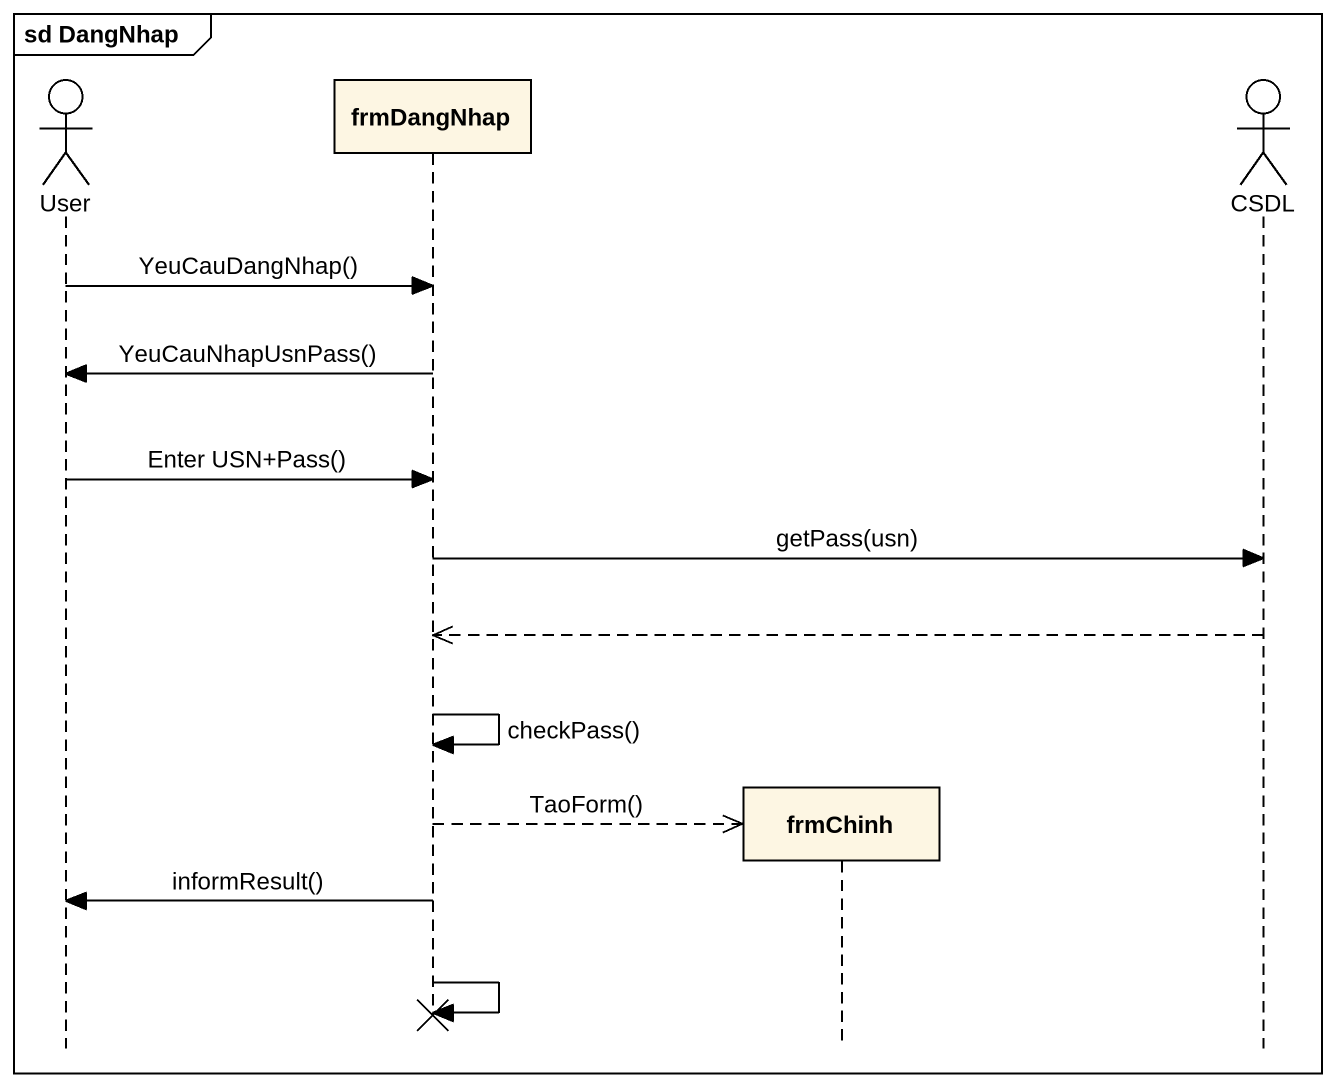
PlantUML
@startuml
mainframe sd DangNhap
hide footbox
actor User
participant frmDangNhap
participant frmChinh
actor CSDL

User -> frmDangNhap : YeuCauDangNhap()
frmDangNhap -> User : YeuCauNhapUsnPass()
User -> frmDangNhap : Enter USN+Pass()
frmDangNhap -> CSDL : getPass(usn)
CSDL -->> frmDangNhap
frmDangNhap -> frmDangNhap : checkPass()
frmDangNhap -->> frmChinh ** : TaoForm()
frmDangNhap -> User : informResult()
frmDangNhap -> frmDangNhap
@enduml
